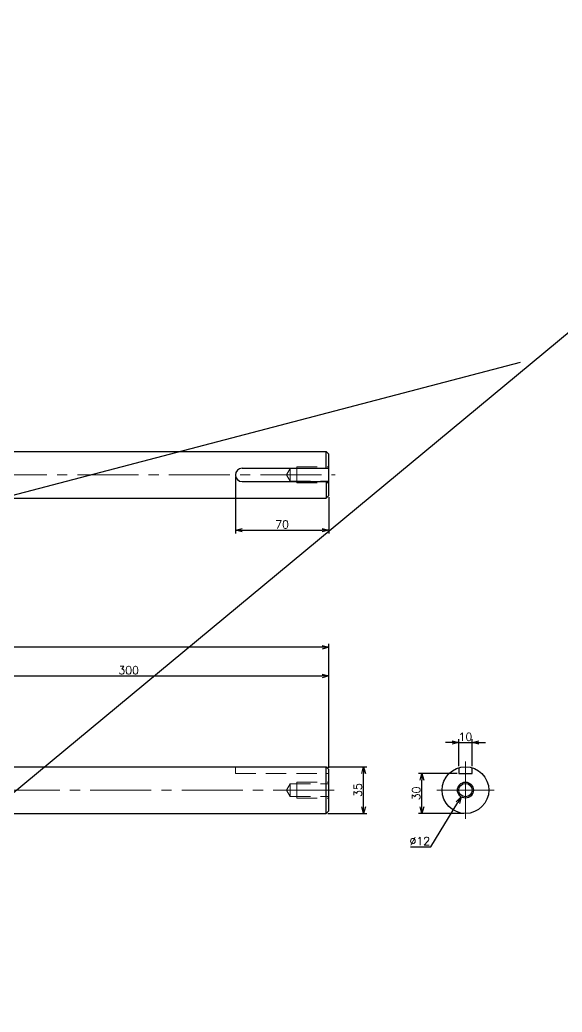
# Model space of a CAD drawing. Header units: millimetres. Extents: x 0 to 38884, y -3675 to 8056.
# Drawn here: x 12910 to 13316, y 4522 to 5266 of the extents above; entities that cross this region are included whole.
import ezdxf

# ---------------------------------------------------------------- set-up
doc = ezdxf.new("R2010")
doc.units = ezdxf.units.MM
doc.header["$LTSCALE"] = 2.4
doc.header["$PDMODE"] = 99
doc.header["$PDSIZE"] = 1
doc.linetypes.add('CENTER2', pattern=[28.575, 19.05, -3.175, 3.175, -3.175])
doc.linetypes.add('HIDDEN', pattern=[9.525, 6.35, -3.175])
for name, color, linetype, lineweight in [('01_外形線', 7, 'Continuous', 25), ('04_HIDDEN', 2, 'HIDDEN', 13), ('05_CENTER', 4, 'CENTER2', 13), ('08_DIM', 3, 'Continuous', 13)]:
    doc.layers.add(name, color=color, linetype=linetype, lineweight=lineweight)
doc.styles.add('KSS_TXT', font='txt.shx', dxfattribs={"bigfont": 'extfont2.shx'})
doc.dimstyles.new('KSS_DIM', dxfattribs={"dimscale": 2, "dimtxt": 3, "dimasz": 2.5, "dimexe": 1.25, "dimexo": 0.625, "dimtad": 1, "dimdsep": 46, "dimtxsty": 'KSS_TXT', "dimblk": 'OPEN30', "dimcen": 0, "dimazin": 2, "dimtfac": 0.75, "dimtmove": 0, "dimatfit": 3, "dimldrblk": 'OPEN30', "dimfxl": 1.25, "dimtolj": 1, "dimarcsym": 0})
doc.dimstyles.new('KSS_DIM$3', dxfattribs={"dimscale": 2, "dimtxt": 3, "dimasz": 2.5, "dimexe": 1.25, "dimexo": 0.625, "dimtad": 1, "dimtih": 1, "dimtoh": 1, "dimdsep": 46, "dimtxsty": 'KSS_TXT', "dimblk": 'OPEN30', "dimcen": 0, "dimazin": 2, "dimtfac": 0.75, "dimtofl": 0, "dimtmove": 0, "dimatfit": 3, "dimldrblk": 'OPEN30', "dimfxl": 1.25, "dimtolj": 1, "dimarcsym": 0})

# ---------------------------------------------------------------- blocks, each defined once
blk = doc.blocks.new('_Open30')
at = {"color": 0, "linetype": 'ByBlock', "lineweight": -2}
for p, q in [((-1, 0.27), (0, 0)), ((0, 0), (-1, -0.27)), ((0, 0), (-1, 0))]:
    blk.add_line(p, q, dxfattribs=at)
blk = doc.blocks.new('*D214')
at = {"layer": '08_DIM', "color": 0, "lineweight": -2, "transparency": 16777216}
for p, q in [((13217.74, 4646.37), (13237.99, 4679.44)), ((13202.49, 4646.37), (13217.74, 4646.37))]:
    blk.add_line(p, q, dxfattribs=at)
at = {"layer": 'Defpoints', "color": 0, "transparency": 16777216}
for p in [(13246.87, 4693.94), (13240.6, 4683.7)]:
    blk.add_point(p, dxfattribs=at)
at = {"layer": '08_DIM', "color": 0, "lineweight": -2, "transparency": 16777216, "xscale": 5, "yscale": 5, "zscale": 5, "rotation": 58.52649871312077}
blk.add_blockref('_Open30', (13240.6, 4683.7), dxfattribs=at)
at = {"layer": '08_DIM', "color": 0, "transparency": 16777216, "insert": (13209.49, 4650.62), "char_height": 6, "attachment_point": 5, "style": 'KSS_TXT'}
blk.add_mtext('\\A1;%%C12', dxfattribs=at)
blk = doc.blocks.new('*D216')
at = {"layer": '08_DIM', "color": 0, "lineweight": -2, "transparency": 16777216}
for p, q in [((13237.48, 4701.32), (13208.61, 4701.32)), ((13211.11, 4676.32), (13211.11, 4696.32)), ((13242.48, 4671.32), (13208.61, 4671.32))]:
    blk.add_line(p, q, dxfattribs=at)
at = {"layer": 'Defpoints', "color": 0, "transparency": 16777216}
for p in [(13211.11, 4701.32), (13238.73, 4701.32), (13243.73, 4671.32)]:
    blk.add_point(p, dxfattribs=at)
at = {"layer": '08_DIM', "color": 0, "lineweight": -2, "transparency": 16777216, "xscale": 5, "yscale": 5, "zscale": 5}
for p, rotation in [((13211.11, 4701.32), 90), ((13211.11, 4671.32), 270)]:
    blk.add_blockref('_Open30', p, dxfattribs=dict(at, rotation=rotation))
at = {"layer": '08_DIM', "color": 0, "transparency": 16777216, "insert": (13206.86, 4686.32), "char_height": 6, "attachment_point": 5, "rotation": 90, "style": 'KSS_TXT'}
blk.add_mtext('\\A1;30', dxfattribs=at)
blk = doc.blocks.new('*D217')
at = {"layer": '08_DIM', "color": 0, "lineweight": -2, "transparency": 16777216}
for p, q in [((13233.73, 4724.51), (13228.73, 4724.51)), ((13238.73, 4706.84), (13238.73, 4727.01)), ((13238.73, 4724.51), (13248.73, 4724.51)), ((13248.73, 4706.84), (13248.73, 4727.01)), ((13253.73, 4724.51), (13258.73, 4724.51))]:
    blk.add_line(p, q, dxfattribs=at)
at = {"layer": 'Defpoints', "color": 0, "transparency": 16777216}
for p in [(13248.73, 4724.51), (13238.73, 4705.59), (13248.73, 4705.59)]:
    blk.add_point(p, dxfattribs=at)
at = {"layer": '08_DIM', "color": 0, "lineweight": -2, "transparency": 16777216, "xscale": 5, "yscale": 5, "zscale": 5}
blk.add_blockref('_Open30', (13238.73, 4724.51), dxfattribs=at)
at = {"layer": '08_DIM', "color": 0, "lineweight": -2, "transparency": 16777216, "xscale": 5, "yscale": 5, "zscale": 5, "rotation": 180}
blk.add_blockref('_Open30', (13248.73, 4724.51), dxfattribs=at)
at = {"layer": '08_DIM', "color": 0, "transparency": 16777216, "insert": (13243.73, 4728.76), "char_height": 6, "attachment_point": 5, "style": 'KSS_TXT'}
blk.add_mtext('\\A1;10', dxfattribs=at)
blk = doc.blocks.new('*D218')
at = {"layer": '08_DIM', "color": 0, "lineweight": -2, "transparency": 16777216}
for p, q in [((13071.28, 4923.75), (13071.28, 4881.14)), ((13141.28, 4908.25), (13141.28, 4881.14)), ((13076.28, 4883.64), (13136.28, 4883.64))]:
    blk.add_line(p, q, dxfattribs=at)
at = {"layer": 'Defpoints', "color": 0, "transparency": 16777216}
for p in [(13071.28, 4925), (13141.28, 4909.5), (13141.28, 4883.64)]:
    blk.add_point(p, dxfattribs=at)
at = {"layer": '08_DIM', "color": 0, "lineweight": -2, "transparency": 16777216, "xscale": 5, "yscale": 5, "zscale": 5, "rotation": 180}
blk.add_blockref('_Open30', (13071.28, 4883.64), dxfattribs=at)
at = {"layer": '08_DIM', "color": 0, "lineweight": -2, "transparency": 16777216, "xscale": 5, "yscale": 5, "zscale": 5}
blk.add_blockref('_Open30', (13141.28, 4883.64), dxfattribs=at)
at = {"layer": '08_DIM', "color": 0, "transparency": 16777216, "insert": (13106.28, 4887.89), "char_height": 6, "attachment_point": 5, "style": 'KSS_TXT'}
blk.add_mtext('\\A1;70', dxfattribs=at)
blk = doc.blocks.new('*D512')
at = {"layer": '08_DIM', "color": 0, "lineweight": -2, "transparency": 16777216}
for p, q in [((11591.28, 4705.57), (11591.28, 4798.37)), ((13141.28, 4705.57), (13141.28, 4798.37)), ((13136.28, 4795.87), (11596.28, 4795.87))]:
    blk.add_line(p, q, dxfattribs=at)
at = {"layer": 'Defpoints', "color": 0, "transparency": 16777216}
for p in [(11591.28, 4795.87), (11591.28, 4704.32), (13141.28, 4704.32)]:
    blk.add_point(p, dxfattribs=at)
at = {"layer": '08_DIM', "color": 0, "lineweight": -2, "transparency": 16777216, "xscale": 5, "yscale": 5, "zscale": 5, "rotation": 180}
blk.add_blockref('_Open30', (11591.28, 4795.87), dxfattribs=at)
at = {"layer": '08_DIM', "color": 0, "lineweight": -2, "transparency": 16777216, "xscale": 5, "yscale": 5, "zscale": 5}
blk.add_blockref('_Open30', (13141.28, 4795.87), dxfattribs=at)
at = {"layer": '08_DIM', "color": 0, "transparency": 16777216, "insert": (12366.28, 4800.13), "char_height": 6, "attachment_point": 5, "style": 'KSS_TXT'}
blk.add_mtext('\\A1;1550', dxfattribs=at)
blk = doc.blocks.new('*D514')
at = {"layer": '08_DIM', "color": 0, "lineweight": -2, "transparency": 16777216}
for p, q in [((12841.28, 4712.07), (12841.28, 4776.9)), ((12846.28, 4774.4), (13136.28, 4774.4)), ((13141.28, 4705.57), (13141.28, 4776.9))]:
    blk.add_line(p, q, dxfattribs=at)
at = {"layer": 'Defpoints', "color": 0, "transparency": 16777216}
for p in [(13141.28, 4774.4), (12841.28, 4710.82), (13141.28, 4704.32)]:
    blk.add_point(p, dxfattribs=at)
at = {"layer": '08_DIM', "color": 0, "lineweight": -2, "transparency": 16777216, "xscale": 5, "yscale": 5, "zscale": 5, "rotation": 180}
blk.add_blockref('_Open30', (12841.28, 4774.4), dxfattribs=at)
at = {"layer": '08_DIM', "color": 0, "lineweight": -2, "transparency": 16777216, "xscale": 5, "yscale": 5, "zscale": 5}
blk.add_blockref('_Open30', (13141.28, 4774.4), dxfattribs=at)
at = {"layer": '08_DIM', "color": 0, "transparency": 16777216, "insert": (12991.28, 4778.65), "char_height": 6, "attachment_point": 5, "style": 'KSS_TXT'}
blk.add_mtext('\\A1;300', dxfattribs=at)
blk = doc.blocks.new('*D515')
at = {"layer": '08_DIM', "color": 0, "lineweight": -2, "transparency": 16777216}
for p, q in [((13140.53, 4706.32), (13169.88, 4706.32)), ((13167.38, 4676.32), (13167.38, 4701.32)), ((13140.53, 4671.32), (13169.88, 4671.32))]:
    blk.add_line(p, q, dxfattribs=at)
at = {"layer": 'Defpoints', "color": 0, "transparency": 16777216}
for p in [(13139.28, 4706.32), (13167.38, 4706.32), (13139.28, 4671.32)]:
    blk.add_point(p, dxfattribs=at)
at = {"layer": '08_DIM', "color": 0, "lineweight": -2, "transparency": 16777216, "xscale": 5, "yscale": 5, "zscale": 5}
for p, rotation in [((13167.38, 4706.32), 90), ((13167.38, 4671.32), 270)]:
    blk.add_blockref('_Open30', p, dxfattribs=dict(at, rotation=rotation))
at = {"layer": '08_DIM', "color": 0, "transparency": 16777216, "insert": (13163.12, 4688.82), "char_height": 6, "attachment_point": 5, "rotation": 90, "style": 'KSS_TXT'}
blk.add_mtext('\\A1;35', dxfattribs=at)
blk = doc.blocks.new('A$C630D245E_1')
at = {"color": 0}
for p, q in [((-300, 17.5), (-2, 17.5)), ((0, 15.5), (-2, 17.5)), ((-2, -17.5), (-2, 17.5)), ((0, -15.5), (0, 15.5)), ((-300, -17.5), (-2, -17.5)), ((0, -15.5), (-2, -17.5))]:
    blk.add_line(p, q, dxfattribs=at)
at = {"layer": '04_HIDDEN'}
for p, q in [((-70, 12.5), (-70, 17.5)), ((-70, 12.5), (0, 12.5)), ((-29, 4.75), (-31.74, 0)), ((-29, -4.75), (-29, 4.75)), ((-29, 4.75), (0, 4.75)), ((-24, 6), (0, 6)), ((-24, -6), (-24, 6)), ((-31.74, 0), (-29, -4.75)), ((-29, -4.75), (0, -4.75)), ((-24, -6), (0, -6))]:
    blk.add_line(p, q, dxfattribs=at)
at = {"layer": '05_CENTER'}
blk.add_line((4.08, 0), (-1560, 0), dxfattribs=at)
blk = doc.blocks.new('A$C501748FC_1')
at = {"color": 0}
for p, q in [((-300, 17.5), (-2, 17.5)), ((0, 15.5), (-2, 17.5)), ((-2, 5), (-2, 17.5)), ((0, -15.5), (0, 15.5)), ((-65, 5), (0, 5)), ((-65, -5), (0, -5)), ((-2, -5), (-2, -17.5)), ((-300, -17.5), (-2, -17.5)), ((0, -15.5), (-2, -17.5))]:
    blk.add_line(p, q, dxfattribs=at)
blk.add_arc((-65, 0), 5, 90, 270, dxfattribs=at)
at = {"layer": '04_HIDDEN'}
for p, q in [((-29, 4.75), (-31.74, 0)), ((-29, -4.75), (-29, 4.75)), ((-29, 4.75), (0, 4.75)), ((-24, 6), (0, 6)), ((-24, -6), (-24, 6)), ((-31.74, 0), (-29, -4.75)), ((-29, -4.75), (0, -4.75)), ((-24, -6), (0, -6))]:
    blk.add_line(p, q, dxfattribs=at)
at = {"layer": '05_CENTER'}
blk.add_line((-1560, 0), (4.87, 0), dxfattribs=at)
blk = doc.blocks.new('A$C527C7C34_1')
at = {"color": 0}
for p, q in [((-5, 16.77), (-5, 12.5)), ((5, 12.5), (5, 16.77)), ((-5, 12.5), (5, 12.5))]:
    blk.add_line(p, q, dxfattribs=at)
for radius in [17.5, 6, 5]:
    blk.add_circle((0, 0), radius, dxfattribs=at)
at = {"layer": '05_CENTER'}
for p, q in [((0, 21.5), (0, -21.5)), ((-21.5, 0), (21.5, 0))]:
    blk.add_line(p, q, dxfattribs=at)

msp = doc.modelspace()

# ---------------------------------------------------------------- linework, layer by layer
at = {"color": 3}
for p, q in [((14883.3848, 6326.6819), (11025.8788, 3129.3019)), ((13284.7238, 5009.1671), (11546.4099, 4554.4243))]:
    msp.add_line(p, q, dxfattribs=at)

# ---------------------------------------------------------------- block references
for name, p in [('A$C501748FC_1', (13141.2812, 4924.9959)), ('A$C630D245E_1', (13141.2812, 4688.8221))]:
    msp.add_blockref(name, p)
at = {"layer": '01_外形線'}
msp.add_blockref('A$C527C7C34_1', (13243.734, 4688.8221), dxfattribs=at)

# ---------------------------------------------------------------- dimensions: what is measured, and where the dimension line sits
at = {"layer": '08_DIM'}
for base, p1, p2, picture, middle in [((13141.2812, 4883.638), (13071.2812, 4924.9959), (13141.2812, 4909.4959), '*D218', (13106.2812, 4887.888)), ((11591.2812, 4795.8684), (13141.2812, 4704.3221), (11591.2812, 4704.3221), '*D512', (12366.2812, 4800.1267)), ((13141.2812, 4774.4004), (12841.2812, 4710.8221), (13141.2812, 4704.3221), '*D514', (12991.2812, 4778.6504)), ((13248.734, 4724.5138), (13238.734, 4705.5926), (13248.734, 4705.5926), '*D217', (13243.734, 4728.7638))]:
    dim = msp.add_linear_dim(base=base, p1=p1, p2=p2, dimstyle='KSS_DIM', override={"dimscale": 2, "dimarcsym": 1}, dxfattribs=at)
    dim.commit()
    dim.dimension.update_dxf_attribs({"geometry": picture, "text_midpoint": middle})
for base, p1, p2, picture, middle in [((13167.3756, 4706.3221), (13139.2812, 4671.3221), (13139.2812, 4706.3221), '*D515', (13163.1215, 4688.8221)), ((13211.1064, 4701.3221), (13243.734, 4671.3221), (13238.734, 4701.3221), '*D216', (13206.8564, 4686.3221))]:
    dim = msp.add_linear_dim(base=base, p1=p1, p2=p2, angle=90, dimstyle='KSS_DIM', override={"dimscale": 2, "dimarcsym": 1}, dxfattribs=at)
    dim.commit()
    dim.dimension.update_dxf_attribs({"geometry": picture, "text_midpoint": middle})
dim = msp.add_diameter_dim_2p(p1=(13246.8666, 4693.9394), p2=(13240.6013, 4683.7048), dimstyle='KSS_DIM$3', override={"dimscale": 2, "dimpost": '%%C<>', "dimarcsym": 1}, dxfattribs=at)
dim.commit()
dim.dimension.update_dxf_attribs({"geometry": '*D214', "text_midpoint": (13209.4944, 4646.367), "dimtype": 163})

doc.saveas('drawing.dxf')
